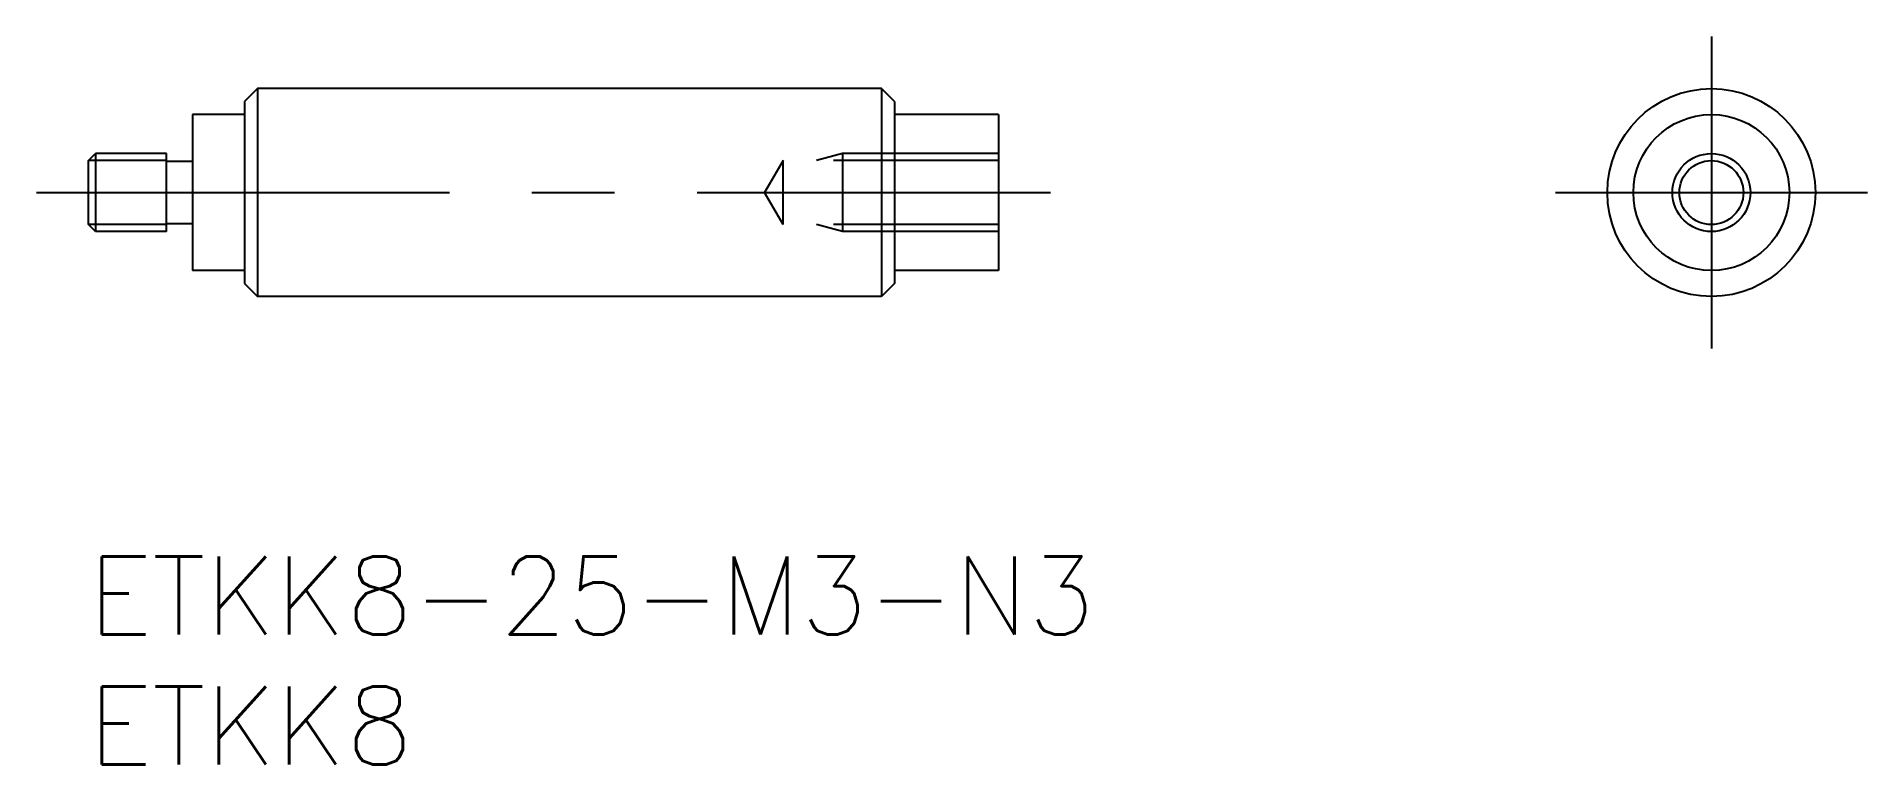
# Model space of a CAD drawing. Extents: x -2 to 68.4, y -8 to 20.
import ezdxf

# ---------------------------------------------------------------- set-up
doc = ezdxf.new("R2010")
doc.units = 0
doc.header["$LTSCALE"] = 0.5
doc.linetypes.add('CENTER', pattern=[50.8, 31.75, -6.35, 6.35, -6.35])
doc.linetypes.add('DASHED', pattern=[19.05, 12.7, -6.35])
for name, color, linetype in [('MSM_CENTER', 1, 'CENTER'), ('MSM_CONTINUOUS', 7, 'CONTINUOUS'), ('MSM_DASHED', 4, 'DASHED'), ('MSM_NARROW', 5, 'CONTINUOUS'), ('MSM_PART_NUMBER', 7, 'CONTINUOUS')]:
    doc.layers.add(name, color=color, linetype=linetype)
doc.styles.get("Standard").update_dxf_attribs({"font": 'txt.shx', "height": 3, "bigfont": 'bigfont.shx'})

# ---------------------------------------------------------------- blocks, each defined once
blk = doc.blocks.new('*U4')
at = {"layer": 'MSM_PART_NUMBER'}
blk.add_text('ETKK8-25-M3-N3', height=3, dxfattribs=at).set_placement((0, -3))
blk = doc.blocks.new('*U5')
at = {"layer": 'MSM_PART_NUMBER'}
blk.add_text('ETKK8', height=3, dxfattribs=at).set_placement((0, -8))

msp = doc.modelspace()

# ---------------------------------------------------------------- linework, layer by layer
at = {"layer": 'MSM_CENTER'}
for p, q in [((62.415, 20), (62.415, 8)), ((-2, 14), (37, 14)), ((56.415, 14), (68.415, 14))]:
    msp.add_line(p, q, dxfattribs=at)
at = {"layer": 'MSM_CONTINUOUS'}
for p, q in [((6.5, 18), (6, 17.5)), ((30.5, 18), (6.5, 18)), ((6.5, 18), (6.5, 10)), ((31, 17.5), (30.5, 18)), ((30.5, 18), (30.5, 10)), ((4, 17), (4, 11)), ((6, 17), (4, 17)), ((6, 17.5), (6, 10.5)), ((31, 17.5), (31, 10.5)), ((35, 17), (31, 17)), ((35, 17), (35, 11)), ((0, 15.229), (0.27, 15.5)), ((3, 15.5), (0.27, 15.5)), ((0.27, 15.5), (0.27, 12.5)), ((3, 12.5), (3, 15.5)), ((0, 12.771), (0, 15.229)), ((4, 15.2), (3, 15.2)), ((0.27, 12.5), (0, 12.771)), ((4, 12.8), (3, 12.8)), ((3, 12.5), (0.27, 12.5)), ((6, 11), (4, 11)), ((35, 11), (31, 11)), ((6, 10.5), (6.5, 10)), ((30.5, 10), (6.5, 10)), ((31, 10.5), (30.5, 10))]:
    msp.add_line(p, q, dxfattribs=at)
for radius in [4, 3, 1.23]:
    msp.add_circle((62.415, 14), radius, dxfattribs=at)
at = {"layer": 'MSM_DASHED'}
for p, q in [((29, 15.5), (28, 15.229)), ((35, 15.5), (29, 15.5)), ((29, 15.5), (29, 12.5)), ((26.71, 15.229), (26, 14)), ((35, 15.229), (26.71, 15.229)), ((26.71, 12.771), (26.71, 15.229)), ((26.71, 12.771), (26, 14)), ((35, 12.771), (26.71, 12.771)), ((29, 12.5), (28, 12.771)), ((35, 12.5), (29, 12.5))]:
    msp.add_line(p, q, dxfattribs=at)
at = {"layer": 'MSM_NARROW'}
for p, q in [((3, 15.229), (0, 15.229)), ((3, 12.771), (0, 12.771))]:
    msp.add_line(p, q, dxfattribs=at)
msp.add_circle((62.415, 14), 1.5, dxfattribs=at)

# ---------------------------------------------------------------- block references
at = {"layer": 'MSM_CONTINUOUS'}
for name in ['*U4', '*U5']:
    msp.add_blockref(name, (0, 0), dxfattribs=at)

doc.saveas('drawing.dxf')
